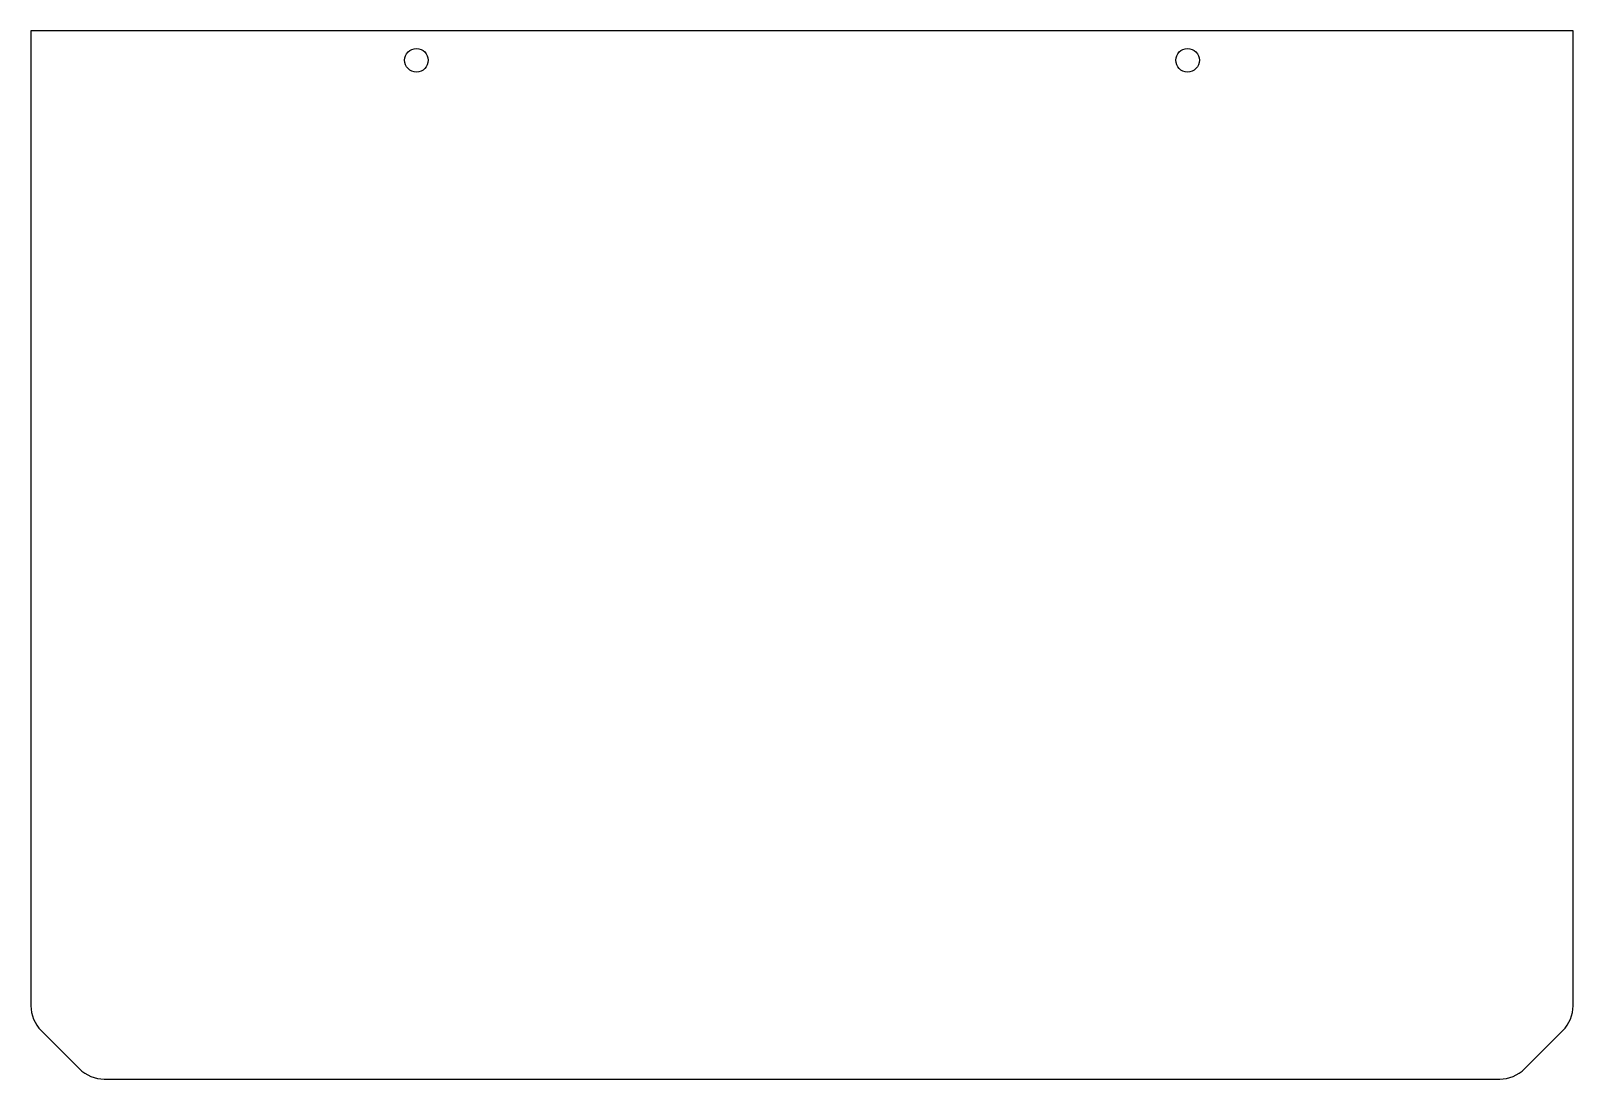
# Model space of a CAD drawing. Header units: millimetres. Extents: x -66 to 66, y -40 to 49.
import ezdxf

# ---------------------------------------------------------------- set-up
doc = ezdxf.new("R2010")
doc.units = ezdxf.units.MM

msp = doc.modelspace()

# ---------------------------------------------------------------- linework, layer by layer
at = {"color": 7, "linetype": 'Continuous'}
for p, q in [((-65.5, 49.04), (-65.5, -33.76)), ((65.5, 49.04), (-65.5, 49.04)), ((65.5, -33.76), (65.5, 49.04)), ((-64.62, -35.88), (-61.38, -39.12)), ((61.38, -39.12), (64.62, -35.88)), ((-59.26, -40), (59.26, -40))]:
    msp.add_line(p, q, dxfattribs=at)
for centre in [(-32.75, 46.54), (32.75, 46.54)]:
    msp.add_circle(centre, 1, dxfattribs=at)
for centre, start, end in [((-62.5, -33.76), 180, 225), ((62.5, -33.76), 315, 0), ((-59.26, -37), 225, 270), ((59.26, -37), 270, 315)]:
    msp.add_arc(centre, 3, start, end, dxfattribs=at)

doc.saveas('drawing.dxf')
